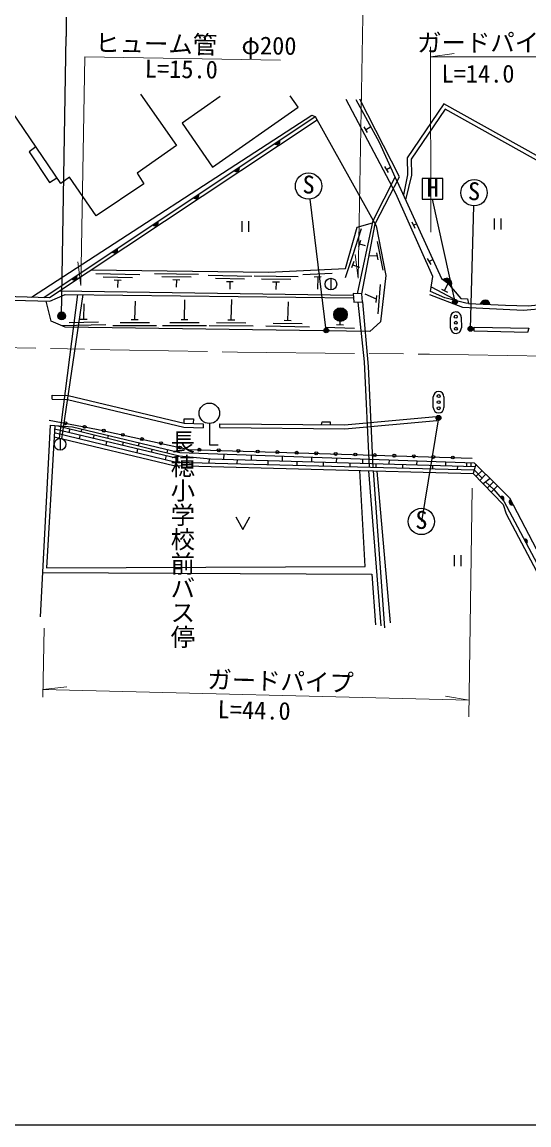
# Model space of a CAD drawing. Units: millimetres at full size, sheet at 1:1000; details may follow other scales. Extents: x 40000 to 680000, y 20000 to 380000.
# Drawn here: x 298175 to 350134, y 205000 to 318024 of the extents above; entities that cross this region are included whole.
import ezdxf
from ezdxf.enums import TextEntityAlignment as Align

# ---------------------------------------------------------------- set-up
doc = ezdxf.new("R2010")
doc.units = ezdxf.units.MM
doc.header["$LTSCALE"] = 1000
doc.linetypes.add('CHAIN', pattern=[18.5, 12, -1.5, 3.5, -1.5])
for name, color, linetype, lineweight in [('M-BGD', 7, 'Continuous', 25), ('M-BGD-EXST', 7, 'Continuous', 25), ('M-BMK', 2, 'CHAIN', 13), ('M-STR-HTXT', 7, 'Continuous', 13), ('M-STR-STRC', 7, 'Continuous', 25), ('M-TTL-BAND', 7, 'Continuous', 25)]:
    doc.layers.add(name, color=color, linetype=linetype, lineweight=lineweight)
doc.layers.add('M-BMK-HTXT', color=7, linetype='Continuous')
doc.styles.add('@ＭＳ ゴシック', font='')
doc.styles.add('ＭＳ ゴシック', font='')
doc.styles.get('@ＭＳ ゴシック').set_extended_font_data('@MS Gothic')
doc.styles.get('ＭＳ ゴシック').set_extended_font_data('MS Gothic')

msp = doc.modelspace()

# ---------------------------------------------------------------- hatches: boundary and pattern name
at = {"layer": 'M-BGD'}
for points in [[(324061, 305577), (324581, 305925, -0.84072)], [(319902, 302802), (320422, 303150, -0.84072)], [(315742, 300027), (316263, 300375, -0.84072)], [(311583, 297252), (312104, 297600, -0.84072)], [(307424, 294477), (307945, 294824, -0.84072)], [(303265, 291702), (303785, 292049, -0.84072)], [(342173, 291047), (341356, 291607, -0.82183)], [(346140, 289088), (345150, 289134, -0.82183)], [(330117, 288046, 1), (331517, 288046, 1)], [(347219, 269324), (347481, 269019, 0.4608), (347528, 269324, 0.4608)], [(348239, 269102), (348529, 268548, -0.84072)], [(349664, 264976), (349853, 264621, 0.4608), (349966, 264909, 0.4608)]]:
    msp.add_hatch(color=256, dxfattribs=at).paths.add_polyline_path(points)
at = {"layer": 'M-BGD-EXST'}
for points in [[(342775, 289475, -1), (342336, 289236, -0.41421), (342436, 289575, -0.41421)], [(329579, 286542, -1), (329140, 286303, -0.41421), (329240, 286642, -0.41421)], [(344365, 286709, -1), (343926, 286470, -0.41421), (344026, 286809, -0.41421)], [(341084, 277590, -1), (340645, 277351, -0.41421), (340745, 277690, -0.41421)]]:
    msp.add_hatch(color=256, dxfattribs=at).paths.add_polyline_path(points)
at = {"layer": 'M-STR-STRC'}
msp.add_hatch(color=256, dxfattribs=at).paths.add_polyline_path([(301892, 287700, -0.41421), (302015, 288252, -0.41421), (302567, 288130, -1)])

# ---------------------------------------------------------------- linework, layer by layer
at = {"layer": 'M-BGD'}
for p, q in [((299154, 289844), (327887, 308471)), ((300424, 289806), (328220, 308353)), ((333201, 307298), (333549, 306691)), ((333375, 306994), (333929, 307311)), ((335341, 303213), (335692, 302607)), ((335517, 302910), (335951, 303161)), ((334158, 297702), (336412, 302132)), ((336582, 301754), (336568, 301786)), ((336610, 301691), (341174, 291732)), ((320707, 297628), (320707, 296510)), ((321373, 297628), (321373, 296510)), ((332567, 290178), (334158, 297702)), ((338140, 297535), (338424, 296896)), ((338282, 297216), (338597, 297356)), ((346577, 297883), (346577, 296766)), ((347243, 297883), (347243, 296766)), ((332948, 296827), (332013, 293977)), ((332875, 295641), (332656, 294976)), ((332765, 295308), (333353, 295115)), ((335203, 292603), (334620, 295546)), ((332253, 294668), (331289, 291827)), ((334617, 294016), (333751, 294075)), ((334685, 293673), (334549, 294360)), ((332168, 293483), (331942, 292820)), ((332055, 293151), (332765, 292910)), ((339712, 293784), (340063, 293179)), ((339888, 293481), (340271, 293704)), ((310241, 292103), (305742, 292215)), ((309483, 291821), (306484, 291896)), ((316252, 292160), (311752, 292222)), ((315498, 291871), (312498, 291912)), ((321745, 291943), (317246, 292049)), ((320988, 291660), (317989, 291731)), ((326472, 291929), (321973, 291998)), ((325718, 291640), (322718, 291687)), ((329963, 292263), (326967, 292105)), ((328830, 291903), (328131, 291866)), ((328481, 291885), (328459, 290666)), ((329831, 291769), (329831, 290569)), ((308326, 291550), (307626, 291568)), ((307976, 291559), (307958, 290809)), ((314344, 291586), (313644, 291596)), ((313994, 291591), (313983, 290841)), ((319831, 291388), (319132, 291404)), ((319482, 291396), (319464, 290646)), ((324563, 291358), (323863, 291369)), ((324213, 291364), (324202, 290614)), ((334694, 288120), (334920, 291112)), ((340117, 290884), (342357, 289696)), ((341176, 290661), (341795, 290334)), ((341486, 290497), (341868, 291219)), ((301989, 290464), (332129, 290038)), ((302001, 275385), (303904, 290094)), ((302253, 275325), (304445, 290088)), ((309722, 287532), (309790, 289410)), ((314829, 287541), (314855, 289566)), ((319625, 287509), (319681, 289584)), ((325409, 287451), (325481, 289369)), ((334508, 289639), (333336, 290141)), ((334482, 289290), (334534, 289988)), ((304491, 287575), (304535, 289134)), ((330772, 287002), (330836, 288501)), ((302997, 287249), (305996, 287300)), ((304141, 287569), (304841, 287581)), ((308222, 287232), (311222, 287232)), ((309372, 287532), (310072, 287532)), ((313329, 287241), (316329, 287241)), ((314479, 287541), (315179, 287541)), ((318121, 287227), (321121, 287190)), ((319275, 287513), (319975, 287505)), ((323903, 287181), (326903, 287122)), ((325059, 287458), (325759, 287444)), ((302252, 286936), (306751, 287013)), ((307472, 286932), (311972, 286932)), ((312579, 286941), (317079, 286941)), ((317368, 286937), (321867, 286881)), ((323147, 286896), (327646, 286807)), ((329261, 286767), (332258, 286638)), ((330423, 287017), (331122, 286987)), ((301268, 279394), (301277, 279794)), ((340676, 277203), (340639, 277602)), ((301502, 276326), (314108, 273317)), ((303063, 276345), (302975, 275975)), ((304281, 276319), (304218, 276060)), ((316740, 276852), (316729, 276453)), ((317375, 276884), (317375, 274709)), ((318441, 276466), (318445, 276866)), ((302077, 275349), (302077, 274149)), ((304125, 275700), (304039, 275346)), ((305561, 275729), (305477, 275377)), ((306843, 275051), (306755, 274688)), ((307019, 275665), (306950, 275387)), ((308544, 274994), (308465, 274664)), ((310165, 274914), (310091, 274612)), ((317375, 274709), (318264, 274709)), ((310015, 274294), (309924, 273920)), ((311499, 274265), (311426, 273957)), ((312948, 273594), (312855, 273210)), ((313099, 274214), (313019, 273891)), ((314116, 273620), (314098, 272934)), ((318853, 273755), (318838, 273223)), ((321675, 273656), (321660, 273143)), ((324844, 273545), (324830, 273052)), ((315044, 273506), (315028, 272910)), ((317347, 273276), (317336, 272849)), ((320216, 273184), (320205, 272773)), ((323382, 273094), (323372, 272689)), ((326357, 273009), (326346, 272611)), ((327854, 273439), (327841, 272966)), ((329042, 272932), (329032, 272540)), ((330401, 273350), (330388, 272894)), ((331775, 272854), (331764, 272467)), ((333082, 273256), (333070, 272817)), ((334451, 272778), (334441, 272397)), ((335789, 273161), (335777, 272740)), ((337181, 272700), (337171, 272325)), ((338634, 273061), (338622, 272659)), ((340246, 272613), (340236, 272244)), ((341575, 272958), (341564, 272575)), ((342799, 272540), (342789, 272176)), ((343747, 272882), (343737, 272513)), ((344184, 272867), (344174, 272501)), ((344674, 272716), (344408, 271743)), ((344534, 272854), (346924, 270496)), ((333703, 272032), (334953, 256134)), ((334157, 272020), (335316, 255932)), ((334539, 272009), (335893, 256469)), ((344408, 271743), (347496, 268583)), ((344512, 272123), (345331, 271286)), ((345323, 272076), (344688, 271455)), ((345729, 271675), (345087, 271048)), ((346153, 271257), (345425, 270702)), ((345686, 270901), (346537, 270117)), ((346507, 270908), (345851, 270266)), ((346924, 270496), (346261, 269847)), ((342484, 263376), (342484, 262258)), ((343151, 263376), (343151, 262258))]:
    msp.add_line(p, q, dxfattribs=at)
for points in [[(310328, 310625), (314016, 305366), (309969, 302552), (310666, 301455), (305786, 298173), (303039, 302123), (302135, 301482), (295818, 310753)], [(318495, 310396), (314595, 307679), (317692, 303164), (326489, 309311), (325670, 310450)], [(343936, 289190), (343659, 289203), (341529, 289748), (340051, 290427), (340267, 291937), (336492, 300453), (331405, 310085)], [(336610, 301691), (334816, 305688), (332434, 310046)], [(333019, 290160), (334361, 297338), (336850, 302155), (332803, 310113)], [(359242, 299691), (341413, 309633), (337638, 304099), (337669, 302369), (337288, 300325)], [(359042, 299327), (341542, 309085), (338056, 303974), (338085, 302334), (337481, 299790)], [(251515, 291269), (300973, 289790), (328418, 307997)], [(327887, 308471), (328220, 308353), (334474, 297136), (335454, 292060), (334932, 287298), (333822, 286319), (302610, 286763), (301148, 287356), (300633, 289428)], [(299576, 305237), (298915, 304721), (300996, 301576), (301730, 302076)], [(305265, 292637), (323450, 292381), (331319, 292757), (332540, 297015), (334103, 297443)], [(341174, 291732), (341792, 291308), (343144, 289703), (343834, 289643), (343936, 289190), (347714, 289014), (350038, 288955), (351802, 289106), (353484, 289743), (354686, 290629), (354648, 291308)], [(251126, 290797), (301021, 289417), (302578, 290110), (332152, 289754)], [(333073, 289359), (333657, 282726), (334115, 272401)], [(339956, 290087), (343334, 288821), (349562, 288490), (351854, 288701), (353664, 289213), (354721, 290158)], [(333798, 272409), (333287, 283211), (332631, 289329)], [(301268, 279394), (302833, 279356), (314755, 276508), (316729, 276453)], [(301277, 279794), (302885, 279755), (314807, 276906), (316740, 276852)], [(300951, 277224), (305820, 276312), (315255, 274231), (344328, 273339)], [(314807, 276906), (314778, 277355), (315740, 277355), (315727, 276881)], [(318441, 276466), (331258, 276333), (340676, 277203)], [(318445, 276866), (331241, 276733), (340639, 277602)], [(328871, 276758), (328935, 277060), (329754, 277060), (329750, 276749)], [(300083, 257060), (301107, 276699), (303346, 276542), (314363, 273912), (344534, 272854)], [(301522, 276670), (300672, 262079), (333341, 262236), (332787, 272057)], [(301481, 275965), (313981, 272938), (344512, 272123)], [(301832, 276648), (314267, 273583), (317488, 273262), (344612, 272488)], [(301455, 275516), (313747, 272572), (344408, 271743)], [(346924, 270496), (348151, 269270), (355183, 255807)], [(346537, 270117), (347572, 268912), (354356, 256145)], [(347496, 268583), (347792, 267617), (354046, 255804)], [(320102, 267312), (320817, 266017), (321533, 267312)], [(300321, 261612), (334015, 261442), (334399, 256252)]]:
    msp.add_lwpolyline(points, dxfattribs=at)
for points in [[(332116, 290196), (332188, 289311), (333073, 289347), (333019, 290160)], [(350122, 286641), (349991, 286215), (344505, 286335), (344527, 286761)]]:
    msp.add_lwpolyline(points, close=True, dxfattribs=at)
for centre, radius in [((329831, 291169), 600), ((330817, 288046), 700), ((317375, 277934), 1050), ((302624, 276910), 150), ((304590, 276542), 150), ((306551, 276150), 150), ((308504, 275720), 150), ((302077, 274749), 600), ((310457, 275289), 150), ((312410, 274858), 150), ((314364, 274427), 150), ((316342, 274197), 150), ((318341, 274136), 150), ((320340, 274075), 150), ((322339, 274013), 150), ((324338, 273952), 150), ((326337, 273891), 150), ((328336, 273830), 150), ((330335, 273768), 150), ((332334, 273707), 150), ((334333, 273646), 150), ((336332, 273584), 150), ((338331, 273523), 150), ((340330, 273462), 150), ((342329, 273401), 150)]:
    msp.add_circle(centre, radius, dxfattribs=at)
for centre, radius, start, end in [((324291, 305797), 318, 223.60326, 23.82099), ((320132, 303021), 318, 223.60326, 23.82099), ((315972, 300246), 318, 223.60326, 23.82099), ((311813, 297471), 318, 223.60326, 23.82099), ((307654, 294696), 318, 223.60326, 23.82099), ((303495, 291921), 318, 223.60326, 23.82099), ((341709, 291247), 505, 336.73596, 134.39415), ((345641, 289013), 505, 8.50559, 166.16378), ((347374, 269192), 203, 301.70077, 139.62416), ((348432, 268850), 318, 127.46896, 287.68669), ((349786, 264813), 203, 289.02361, 126.94699)]:
    msp.add_arc(centre, radius, start, end, dxfattribs=at)
at = {"layer": 'M-BGD-EXST'}
for p, q in [((341290, 301985), (339190, 301985)), ((339190, 301985), (339190, 299885)), ((341290, 299885), (341290, 301985)), ((329359, 286423), (327709, 299875)), ((339190, 299885), (341290, 299885)), ((342556, 289356), (340240, 299885)), ((344146, 286589), (344472, 299181)), ((340864, 277470), (339108, 266842))]:
    msp.add_line(p, q, dxfattribs=at)
for centre, radius in [((327544, 301214), 1350), ((344507, 300531), 1350), ((342556, 289356), 250), ((329359, 286423), 250), ((344146, 286589), 250), ((340864, 277470), 250), ((339108, 266842), 1350)]:
    msp.add_circle(centre, radius, dxfattribs=at)
at = {"layer": 'M-BMK'}
msp.add_lwpolyline([(287587, 284836), (305190, 284484), (320269, 284186), (339938, 283989), (358183, 283677), (371711, 283327), (419960, 282400), (437438, 281957), (458566, 281534), (471549, 281238), (504515, 280575), (526986, 280232), (554111, 279850), (571454, 279581)], dxfattribs=at)
at = {"layer": 'M-STR-HTXT'}
for p, q in [((340087, 296487), (340052, 315485)), ((340054, 314443), (342485, 314789)), ((353355, 314467), (340054, 314443)), ((332629, 291771), (332331, 294208)), ((304205, 291014), (303904, 293451)), ((343971, 246834), (344328, 270272)), ((300446, 255899), (300303, 248849)), ((300319, 249618), (302758, 249900)), ((300319, 249618), (343997, 248535)), ((343997, 248535), (341575, 248937))]:
    msp.add_line(p, q, dxfattribs=at)
for points in [[(332629, 291771), (333218, 324336), (352377, 323980)], [(304205, 291014), (304594, 314446), (324675, 314133)]]:
    msp.add_lwpolyline(points, dxfattribs=at)
at = {"layer": 'M-STR-STRC'}
for p, q in [((302696, 318531), (302696, 316531)), ((302230, 287915), (302696, 316531)), ((342107, 286656), (342086, 287756)), ((343186, 287777), (343207, 286677)), ((340326, 278517), (340326, 279617)), ((341426, 279617), (341426, 278517))]:
    msp.add_line(p, q, dxfattribs=at)
for centre, radius in [((302230, 287915), 400), ((342629, 287832), 150), ((342641, 287212), 150), ((342652, 286592), 150), ((340882, 279691), 150), ((340882, 279071), 150), ((340882, 278451), 150)]:
    msp.add_circle(centre, radius, dxfattribs=at)
for centre, start, end in [((342636, 287766), 91.06158, 181.06158), ((342636, 287766), 1.06158, 91.06158), ((342657, 286667), 181.06158, 271.06158), ((342657, 286667), 271.06158, 1.06158), ((340876, 279617), 90, 180), ((340876, 279617), 0, 90), ((340876, 278517), 180, 270), ((340876, 278517), 270, 360)]:
    msp.add_arc(centre, 550, start, end, dxfattribs=at)
at = {"layer": 'M-TTL-BAND'}
msp.add_line((40000, 205000), (579000, 205000), dxfattribs=at)

# ---------------------------------------------------------------- texts
at = {"layer": 'M-BGD-EXST', "style": 'ＭＳ ゴシック'}
for p in [(326889, 299922), (343851, 299238), (338452, 265550)]:
    msp.add_text('S', height=1833, rotation=358.508, dxfattribs=at).set_placement(p, align=Align.BOTTOM_LEFT)
msp.add_text('H', height=1833, dxfattribs=at).set_placement((339642, 299577), align=Align.BOTTOM_LEFT)
at = {"layer": 'M-BMK-HTXT', "style": '@ＭＳ ゴシック'}
msp.add_text('長穂小学校前バス停', height=1833, rotation=270, dxfattribs=at).set_placement((314625, 276284), align=Align.MIDDLE_LEFT)
at = {"layer": 'M-STR-HTXT', "style": 'ＭＳ ゴシック'}
for s, rotation, p in [('ヒューム管\u3000φ200', 359.106, (305650, 314430)), ('ガードパイプ', 0.103, (338681, 314441)), ('L=15.0', 359.106, (310740, 311795)), ('L=14.0', 0.103, (341172, 311259)), ('ガードパイプ', 358.579, (317137, 249201)), ('L=44.0', 358.579, (318191, 246135))]:
    msp.add_text(s, height=1833, rotation=rotation, dxfattribs=at).set_placement(p, align=Align.BOTTOM_LEFT)

doc.saveas('drawing.dxf')
